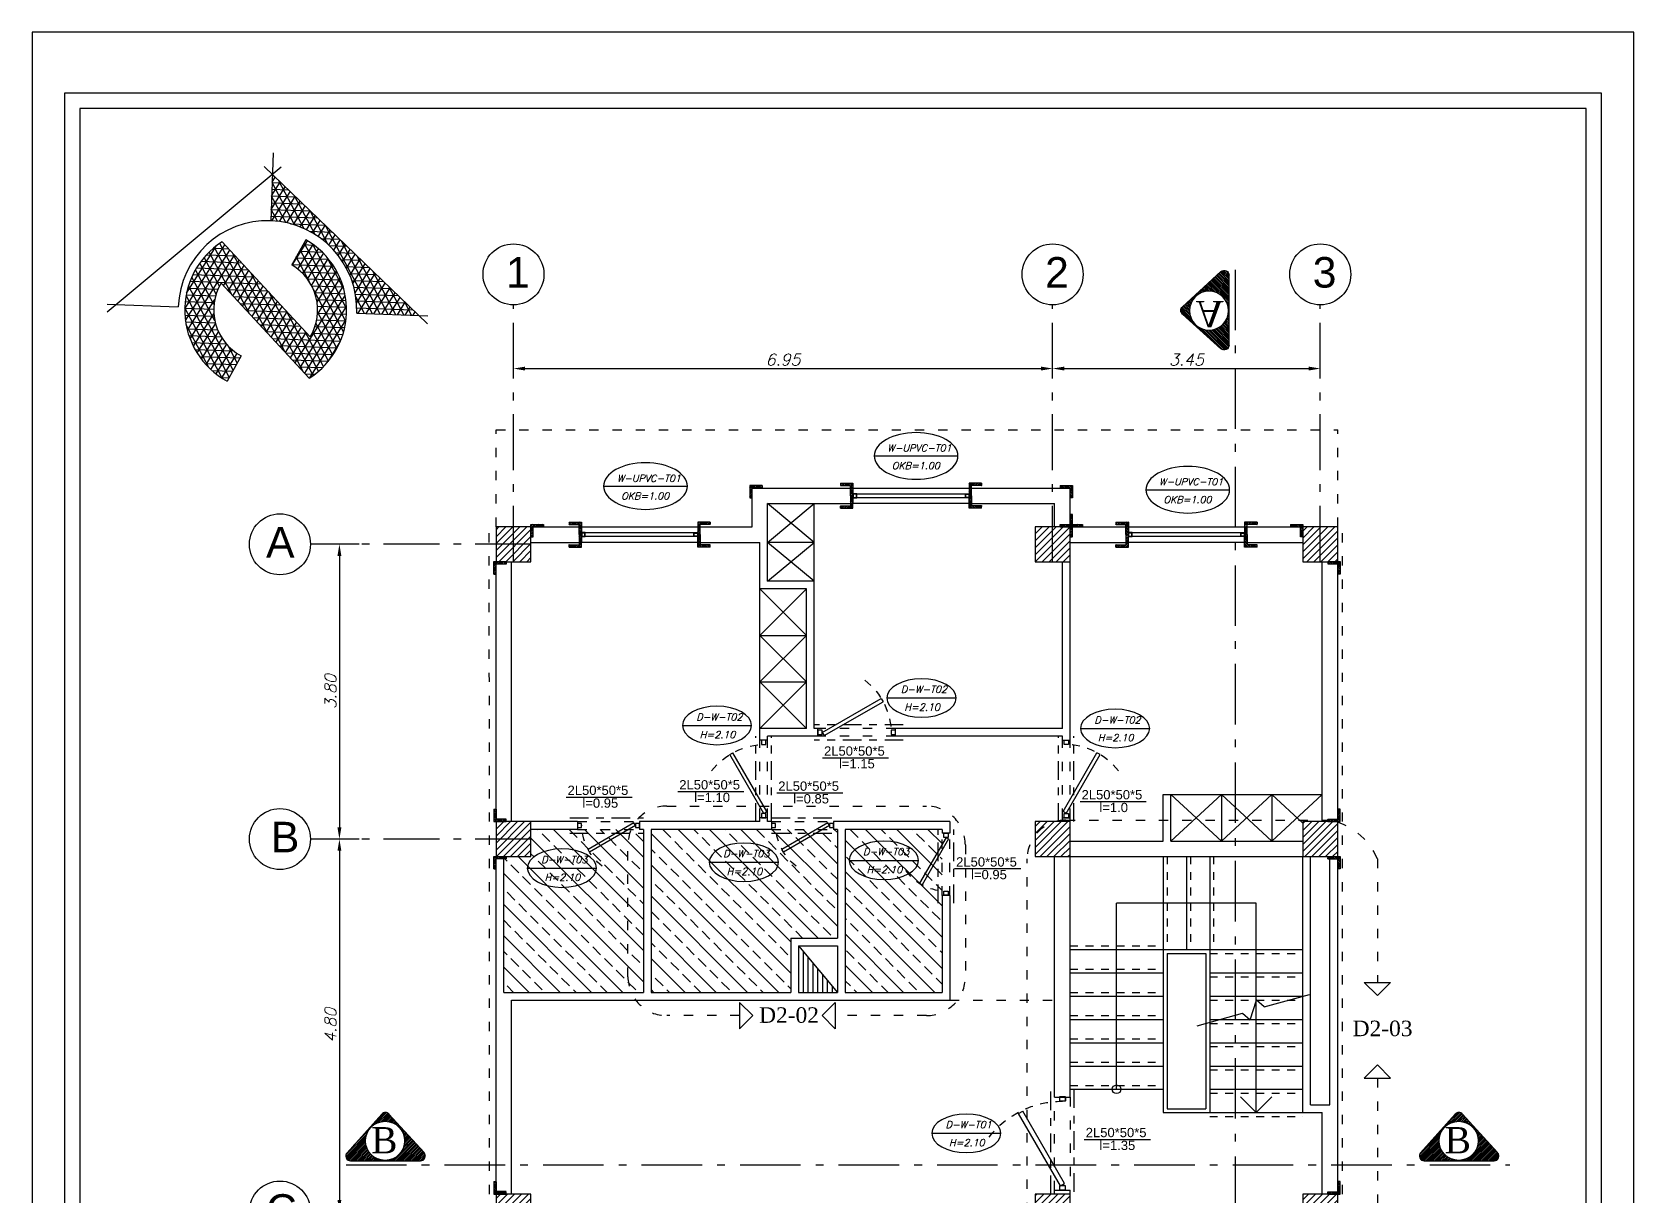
# Model space of a CAD drawing. Header units: millimetres. Extents: x 577 to 2337, y 236 to 943.
# Drawn here: x 1071.58 to 1092.23, y 404.34 to 419.34 of the extents above; entities that cross this region are included whole.
import ezdxf

# ---------------------------------------------------------------- set-up
doc = ezdxf.new("R2010")
doc.units = ezdxf.units.MM
doc.header["$LTSCALE"] = 0.01
doc.linetypes.add('ACAD_ISO03W100', pattern=[30, 12, -18])
doc.linetypes.add('ACAD_ISO10W100', pattern=[18, 12, -3, 0, -3])
for name, color, linetype in [('00-Arm', 7, 'Continuous'), ('01-Plan', 1, 'Continuous'), ('03-Ax', 4, 'Continuous'), ('04-Door', 4, 'Continuous'), ('09-Sect', 1, 'Continuous'), ('10-coulm', 7, 'Continuous'), ('12-Nal dargah', 3, 'Continuous'), ('14-Det', 1, 'Continuous'), ('15-Window', 4, 'Continuous'), ('17-Kazeb', 5, 'Continuous'), ('18-Maharband', 4, 'Continuous')]:
    doc.layers.add(name, color=color, linetype=linetype)
doc.styles.add('2', font='BHoma.ttf')
doc.styles.get("Standard").update_dxf_attribs({"font": 'italic.shx'})
doc.styles.add('text', font='BBadr.ttf', dxfattribs={"height": 0.2})
doc.dimstyles.new('ISO-25', dxfattribs={"dimtxt": 0.15, "dimasz": 0.15, "dimexe": 0.1, "dimexo": 0.1, "dimgap": 0.04, "dimtad": 1, "dimzin": 1, "dimdsep": 46, "dimtxsty": 'Standard', "dimcen": 0.3, "dimadec": 0, "dimazin": 0, "dimtfac": 1, "dimtmove": 0, "dimatfit": 3, "dimfxl": 1, "dimarcsym": 0})

# ---------------------------------------------------------------- blocks, each defined once
blk = doc.blocks.new('co2')
at = {"layer": '10-coulm'}
h = blk.add_hatch(dxfattribs=at)
h.set_pattern_fill('ANSI31', color=5, scale=0.02, style=0)
h.set_pattern_definition([(45, (-770.14033, -706.21029), (-0.0449012806, 0.0449012806), [])])
h.paths.add_polyline_path([(0, 0), (0.45, 0), (0.45, 0.45), (0, 0.45)])
at = {"layer": '10-coulm', "color": 7}
blk.add_lwpolyline([(0, 0), (0.45, 0), (0.45, 0.45), (0, 0.45)], close=True, dxfattribs=at)
blk = doc.blocks.new('*D453')
at = {"layer": '03-Ax', "color": 0, "lineweight": -2, "transparency": 16777216}
blk.add_line((1077.936, 415), (1084.586, 415), dxfattribs=at)
at = {"layer": '03-Ax', "color": 0, "transparency": 16777216}
for points in [[(1077.936, 415.025), (1077.936, 414.975), (1077.786, 415)], [(1084.586, 415.025), (1084.586, 414.975), (1084.736, 415)]]:
    blk.add_solid(points, dxfattribs=at)
at = {"layer": 'Defpoints', "color": 0, "transparency": 16777216}
for p in [(1077.786, 415), (1084.736, 415), (1084.736, 415)]:
    blk.add_point(p, dxfattribs=at)
at = {"layer": '03-Ax', "color": 0, "transparency": 16777216, "insert": (1081.261, 415.115), "char_height": 0.15, "attachment_point": 5}
blk.add_mtext('6.95', dxfattribs=at)
blk = doc.blocks.new('*D454')
at = {"layer": '03-Ax', "color": 0, "lineweight": -2, "transparency": 16777216}
blk.add_line((1084.886, 415), (1088.036, 415), dxfattribs=at)
at = {"layer": '03-Ax', "color": 0, "transparency": 16777216}
for points in [[(1084.886, 415.025), (1084.886, 414.975), (1084.736, 415)], [(1088.036, 415.025), (1088.036, 414.975), (1088.186, 415)]]:
    blk.add_solid(points, dxfattribs=at)
at = {"layer": 'Defpoints', "color": 0, "transparency": 16777216}
for p in [(1084.736, 415), (1088.186, 415), (1088.186, 415)]:
    blk.add_point(p, dxfattribs=at)
at = {"layer": '03-Ax', "color": 0, "transparency": 16777216, "insert": (1086.461, 415.115), "char_height": 0.15, "attachment_point": 5}
blk.add_mtext('3.45', dxfattribs=at)
blk = doc.blocks.new('*D455')
at = {"layer": '03-Ax', "color": 0, "lineweight": -2, "transparency": 16777216}
for p, q in [((1075.797, 412.735), (1075.442, 412.735)), ((1075.542, 412.585), (1075.542, 409.085)), ((1075.797, 408.935), (1075.442, 408.935))]:
    blk.add_line(p, q, dxfattribs=at)
at = {"layer": '03-Ax', "color": 0, "transparency": 16777216}
for points in [[(1075.517, 412.585), (1075.567, 412.585), (1075.542, 412.735)], [(1075.517, 409.085), (1075.567, 409.085), (1075.542, 408.935)]]:
    blk.add_solid(points, dxfattribs=at)
at = {"layer": 'Defpoints', "color": 0, "transparency": 16777216}
for p in [(1075.897, 412.735), (1075.542, 408.935), (1075.897, 408.935)]:
    blk.add_point(p, dxfattribs=at)
at = {"layer": '03-Ax', "color": 0, "transparency": 16777216, "insert": (1075.427, 410.835), "char_height": 0.15, "attachment_point": 5, "rotation": 90}
blk.add_mtext('3.80', dxfattribs=at)
blk = doc.blocks.new('*D456')
at = {"layer": '03-Ax', "color": 0, "lineweight": -2, "transparency": 16777216}
for p, q in [((1075.797, 408.935), (1075.442, 408.935)), ((1075.542, 408.785), (1075.542, 404.285)), ((1075.797, 404.135), (1075.442, 404.135))]:
    blk.add_line(p, q, dxfattribs=at)
at = {"layer": '03-Ax', "color": 0, "transparency": 16777216}
for points in [[(1075.517, 408.785), (1075.567, 408.785), (1075.542, 408.935)], [(1075.517, 404.285), (1075.567, 404.285), (1075.542, 404.135)]]:
    blk.add_solid(points, dxfattribs=at)
at = {"layer": 'Defpoints', "color": 0, "transparency": 16777216}
for p in [(1075.897, 408.935), (1075.542, 404.135), (1075.897, 404.135)]:
    blk.add_point(p, dxfattribs=at)
at = {"layer": '03-Ax', "color": 0, "transparency": 16777216, "insert": (1075.427, 406.535), "char_height": 0.15, "attachment_point": 5, "rotation": 90}
blk.add_mtext('4.80', dxfattribs=at)
blk = doc.blocks.new('1')
at = {"layer": '09-Sect'}
for p, q in [((0.683, 0.077), (0.762, 0.327)), ((0.861, 0.241), (0.762, 0.327)), ((0.861, 0.241), (1.445, 0.404)), ((0, 0), (0.584, 0.163)), ((0.584, 0.163), (0.683, 0.077))]:
    blk.add_line(p, q, dxfattribs=at)
blk = doc.blocks.new('northh')
at = {"layer": '00-Arm', "linetype": 'Continuous'}
h = blk.add_hatch(dxfattribs=at)
h.set_pattern_fill('NET3', color=4, scale=0.7, style=0)
h.set_pattern_definition([(0, (407.11396, 248.03749), (0, 0.0875), []), (60, (407.11396, 248.03749), (-0.075777223, 0.04375), []), (120, (407.11396, 248.03749), (-0.075777223, -0.04375), [])])
h.paths.add_polyline_path([(944.393, 571.567, 0.563601), (944.283, 573.348), (944.114, 573.016, -0.418627), (944.386, 572.101), (943.206, 573.281, 0.570792), (943.335, 571.491), (943.505, 571.822, -0.42861), (943.212, 572.748)])
h.paths.add_polyline_path([(943.823, 574.172), (943.823, 573.575, -0.414214), (944.974, 572.424), (945.776, 572.424)])
at = {"layer": '00-Arm', "color": 3}
for p, q in [((943.823, 574.452), (943.823, 573.575)), ((943.933, 574.271), (941.756, 572.323)), ((943.712, 574.271), (945.89, 572.323)), ((944.386, 572.101), (943.206, 573.281)), ((944.283, 573.348), (944.114, 573.016)), ((944.393, 571.567), (943.212, 572.748)), ((941.756, 572.424), (942.672, 572.424)), ((944.974, 572.424), (945.89, 572.424)), ((943.505, 571.822), (943.335, 571.491))]:
    blk.add_line(p, q, dxfattribs=at)
for centre, radius, start, end in [((943.823, 572.424), 1.151, 0, 180), ((943.799, 572.424), 1.043, 124.7134, 243.583), ((943.799, 572.424), 1.043, 304.7134, 62.336), ((943.799, 572.424), 0.67, 331.1276, 61.9896), ((943.799, 572.424), 0.67, 151.1276, 243.9294)]:
    blk.add_arc(centre, radius, start, end, dxfattribs=at)
blk = doc.blocks.new('Section')
at = {"layer": '09-Sect'}
h = blk.add_hatch(dxfattribs=at)
h.set_pattern_fill('ANSI31', color=8, scale=0.01)
h.paths.add_polyline_path([(616.475, 655.14, 0.651534), (616.264, 655.047), (616.264, 653.248, 0.649458), (616.474, 653.154), (617.467, 654.048, 0.443397), (617.468, 654.235)])
h.paths.add_polyline_path([(617.284, 654.135, -1), (616.276, 654.135, -1)], flags=16)
for p, q in [((616.264, 653.248), (616.264, 655.047)), ((617.468, 654.235), (616.475, 655.14)), ((616.474, 653.154), (617.467, 654.048))]:
    blk.add_line(p, q, dxfattribs=at)
blk.add_circle((616.78, 654.135), 0.504, dxfattribs=at)
for centre, start, end in [((616.39, 655.047), 47.6576, 180), ((617.383, 654.142), 312.0081, 47.6576), ((616.39, 653.248), 180, 312.0081)]:
    blk.add_arc(centre, 0.126, start, end, dxfattribs=at)
at = {"layer": '09-Sect', "color": 1, "insert": (617.127, 653.709), "char_height": 0.67457, "width": 0.3656, "attachment_point": 1, "rotation": 180, "style": '2'}
blk.add_mtext('{\\fTimes New Roman|b0|i0|c0|p18;A}', dxfattribs=at)
blk = doc.blocks.new('nabshi.16')
at = {"layer": '18-Maharband'}
h = blk.add_hatch(dxfattribs=at)
h.set_pattern_fill('ANSI32', color=5, scale=0.002667)
h.set_pattern_definition([(45, (104.628065, 31.17932), (-0.01796051224, 0.01796051224), []), (45, (104.640038, 31.17932), (-0.01796051224, 0.01796051224), [])])
edge = h.paths.add_edge_path()
edge.add_arc((1121.682, 457.48), 0.0016, 270, 360)
edge.add_line((1121.684, 457.48), (1121.684, 457.608))
edge.add_arc((1121.685, 457.608), 0.0016, 90, 180, ccw=False)
edge.add_line((1121.685, 457.609), (1121.812, 457.609))
edge.add_arc((1121.812, 457.611), 0.00207, 277.4806, 385.2694)
edge.add_line((1121.813, 457.612), (1121.813, 457.639))
edge.add_line((1121.813, 457.639), (1121.653, 457.639))
edge.add_line((1121.653, 457.639), (1121.653, 457.479))
edge.add_line((1121.653, 457.479), (1121.682, 457.479))
at = {"layer": '18-Maharband', "color": 2}
for p, q in [((1121.813, 457.639), (1121.653, 457.639)), ((1121.653, 457.639), (1121.653, 457.479)), ((1121.684, 457.48), (1121.684, 457.608)), ((1121.812, 457.609), (1121.685, 457.609)), ((1121.813, 457.639), (1121.813, 457.611)), ((1121.653, 457.479), (1121.682, 457.479))]:
    blk.add_line(p, q, dxfattribs=at)
for centre, start, end in [((1121.685, 457.608), 90, 180), ((1121.812, 457.611), 270, 0), ((1121.682, 457.48), 270, 0)]:
    blk.add_arc(centre, 0.0016, start, end, dxfattribs=at)
blk = doc.blocks.new('door3')
at = {"layer": '04-Door'}
for p, q in [((842.665, 703.823), (842.635, 703.771)), ((843.567, 703.233), (842.635, 703.771)), ((843.597, 703.285), (842.665, 703.823)), ((842.451, 703.221), (842.451, 703.298)), ((842.451, 703.298), (842.506, 703.298)), ((842.506, 703.221), (842.451, 703.221)), ((842.457, 703.221), (842.501, 703.221)), ((842.506, 703.221), (842.506, 703.298)), ((843.597, 703.285), (843.567, 703.233)), ((843.597, 703.221), (843.597, 703.298)), ((843.597, 703.298), (843.651, 703.298)), ((843.651, 703.221), (843.597, 703.221)), ((843.651, 703.221), (843.651, 703.298))]:
    blk.add_line(p, q, dxfattribs=at)
at = {"layer": '04-Door', "linetype": 'ACAD_ISO03W100', "ltscale": 0.5}
blk.add_arc((843.701, 703.259), 1.196, 127.85, 180, dxfattribs=at)
blk = doc.blocks.new('F2')
at = {"layer": '04-Door'}
for p, q in [((850.541, 619.701), (850.519, 619.663)), ((851.202, 619.269), (850.519, 619.663)), ((851.224, 619.307), (850.541, 619.701)), ((850.374, 619.282), (850.374, 619.332)), ((850.374, 619.332), (850.424, 619.332)), ((850.424, 619.282), (850.374, 619.282)), ((850.424, 619.332), (850.424, 619.282)), ((851.224, 619.307), (851.202, 619.269)), ((851.224, 619.282), (851.224, 619.332)), ((851.224, 619.332), (851.274, 619.332)), ((851.274, 619.282), (851.224, 619.282)), ((851.274, 619.332), (851.274, 619.282))]:
    blk.add_line(p, q, dxfattribs=at)
at = {"layer": '04-Door', "linetype": 'ACAD_ISO03W100', "ltscale": 0.5}
blk.add_arc((851.213, 619.288), 0.789, 127.85, 180, dxfattribs=at)
blk = doc.blocks.new('F3')
at = {"layer": '04-Door'}
for p, q in [((847.557, 618.937), (847.539, 618.906)), ((848.112, 618.616), (847.557, 618.937)), ((848.094, 618.586), (847.539, 618.906)), ((847.412, 618.591), (847.412, 618.641)), ((847.412, 618.641), (847.462, 618.641)), ((847.462, 618.591), (847.412, 618.591)), ((847.462, 618.641), (847.462, 618.591)), ((848.112, 618.616), (848.094, 618.586)), ((848.112, 618.591), (848.112, 618.641)), ((848.112, 618.641), (848.162, 618.641)), ((848.162, 618.591), (848.112, 618.591)), ((848.162, 618.641), (848.162, 618.591))]:
    blk.add_line(p, q, dxfattribs=at)
at = {"layer": '04-Door', "linetype": 'ACAD_ISO03W100', "ltscale": 0.5}
blk.add_arc((848.103, 618.601), 0.641, 127.85, 180, dxfattribs=at)

msp = doc.modelspace()

# ---------------------------------------------------------------- hatches: boundary and pattern name
at = {"layer": '01-Plan', "transparency": 33554687}
h = msp.add_hatch(dxfattribs=at)
h.set_pattern_fill('ANSI31', color=3, scale=0.5, angle=45)
h.set_pattern_definition([(90, (685.02299, 251.22979), (-0.0625, 1e-17), [])])
h.paths.add_polyline_path([(1081.961, 406.96), (1081.461, 407.56), (1081.461, 406.96)])
at = {"layer": '09-Sect'}
h = msp.add_hatch(dxfattribs=at)
h.set_pattern_fill('ANSI31', color=8, scale=0.005)
h.set_pattern_definition([(45, (761.124407, 89.016381), (-0.01122532015, 0.01122532015), [])])
h.paths.add_polyline_path([(1076.181, 405.39, 0.443397), (1076.088, 405.39), (1075.641, 404.893, 0.649458), (1075.687, 404.788), (1076.587, 404.788, 0.651534), (1076.634, 404.894)])
h.paths.add_polyline_path([(1075.879, 405.046, -1), (1076.383, 405.046, -1)], flags=16)
h = msp.add_hatch(dxfattribs=at)
h.set_pattern_fill('ANSI31', color=8, scale=0.005)
h.set_pattern_definition([(45, (774.962875, 89.016381), (-0.01122532015, 0.01122532015), [])])
h.paths.add_polyline_path([(1090.02, 405.39, 0.443397), (1089.926, 405.39), (1089.479, 404.893, 0.649458), (1089.526, 404.788), (1090.426, 404.788, 0.651534), (1090.472, 404.894)])
h.paths.add_polyline_path([(1089.718, 405.046, -1), (1090.222, 405.046, -1)], flags=16)
at = {"layer": '17-Kazeb'}
h = msp.add_hatch(dxfattribs=at)
h.set_pattern_fill('ANSI33', color=256, scale=0.0448, angle=90, style=0)
h.paths.add_polyline_path([(1079.461, 409.06), (1079.411, 409.06), (1078.611, 409.06), (1078.011, 409.06), (1078.011, 408.71), (1077.661, 408.71), (1077.661, 406.96), (1079.461, 406.96)])
h = msp.add_hatch(dxfattribs=at)
h.set_pattern_fill('ANSI33', color=256, scale=0.0448, angle=90, style=0)
h.paths.add_polyline_path([(1081.961, 409.06), (1081.911, 409.06), (1081.111, 409.06), (1079.561, 409.06), (1079.561, 406.96), (1081.361, 406.96), (1081.361, 407.66), (1081.961, 407.66)])
h = msp.add_hatch(dxfattribs=at)
h.set_pattern_fill('ANSI33', color=256, scale=0.0448, angle=90, style=0)
h.paths.add_polyline_path([(1083.311, 408.21), (1083.311, 409.01), (1083.311, 409.06), (1082.061, 409.06), (1082.061, 406.96), (1083.311, 406.96)])

# ---------------------------------------------------------------- linework, layer by layer
at = {"layer": '00-Arm'}
for points in [[(1071.58, 419.337), (1071.58, 389.837), (1092.23, 389.837), (1092.23, 419.337)], [(1072.194, 418.354), (1072.194, 390.821), (1091.615, 390.821), (1091.615, 418.354)]]:
    msp.add_lwpolyline(points, close=True, dxfattribs=at)
at = {"layer": '00-Arm', "color": 4}
msp.add_lwpolyline([(1071.998, 418.551), (1071.998, 390.624), (1091.812, 390.624), (1091.812, 418.551)], close=True, dxfattribs=at)
at = {"layer": '01-Plan', "color": 4, "linetype": 'ACAD_ISO03W100'}
for p, q in [((1077.561, 414.21), (1088.411, 414.21)), ((1077.561, 412.96), (1077.561, 414.21)), ((1088.411, 412.96), (1088.411, 414.21)), ((1077.478, 398.66), (1077.474, 412.96)), ((1088.471, 398.66), (1088.471, 412.96)), ((1082.711, 410.36), (1081.711, 410.36)), ((1080.961, 409.21), (1080.961, 410.21)), ((1081.061, 409.21), (1081.061, 410.21)), ((1082.711, 410.26), (1081.711, 410.26)), ((1084.861, 409.21), (1084.861, 410.21)), ((1084.961, 409.21), (1084.961, 410.21)), ((1078.611, 409.16), (1079.411, 409.16)), ((1081.111, 409.16), (1081.911, 409.16)), ((1078.611, 409.06), (1079.411, 409.06)), ((1081.111, 409.06), (1081.911, 409.06)), ((1083.311, 408.21), (1083.311, 409.01)), ((1083.411, 408.21), (1083.411, 409.01)), ((1083.411, 406.86), (1084.761, 406.86)), ((1084.761, 404.41), (1084.761, 405.61)), ((1084.961, 405.61), (1084.961, 404.41))]:
    msp.add_line(p, q, dxfattribs=at)
at = {"layer": '01-Plan'}
for p, q in [((1080.861, 412.96), (1080.861, 413.46)), ((1080.861, 413.46), (1082.161, 413.46)), ((1082.161, 413.46), (1082.161, 413.26)), ((1083.661, 413.46), (1084.961, 413.46)), ((1083.661, 413.46), (1083.661, 413.26)), ((1084.961, 412.96), (1084.961, 413.46)), ((1081.061, 412.26), (1081.061, 413.26)), ((1081.061, 413.26), (1082.161, 413.26)), ((1083.661, 413.26), (1084.761, 413.26)), ((1084.761, 412.96), (1084.761, 413.26)), ((1078.011, 412.96), (1078.661, 412.96)), ((1078.661, 412.96), (1078.661, 412.76)), ((1080.161, 412.96), (1080.861, 412.96)), ((1080.161, 412.96), (1080.161, 412.76)), ((1084.961, 412.96), (1085.711, 412.96)), ((1085.711, 412.96), (1085.711, 412.76)), ((1087.211, 412.96), (1087.961, 412.96)), ((1087.211, 412.96), (1087.211, 412.76)), ((1078.011, 412.76), (1078.661, 412.76)), ((1080.161, 412.76), (1080.961, 412.76)), ((1080.961, 412.16), (1080.961, 412.76)), ((1084.961, 412.76), (1085.711, 412.76)), ((1087.211, 412.76), (1087.961, 412.76)), ((1077.561, 409.16), (1077.561, 412.51)), ((1077.761, 409.16), (1077.761, 412.51)), ((1084.861, 410.36), (1084.861, 412.51)), ((1084.961, 410.21), (1084.961, 412.51)), ((1088.211, 409.16), (1088.211, 412.51)), ((1088.411, 409.16), (1088.411, 412.51)), ((1081.661, 412.26), (1081.061, 412.26)), ((1081.661, 410.36), (1081.661, 412.26)), ((1081.561, 412.16), (1080.961, 412.16)), ((1081.561, 410.36), (1081.561, 412.16)), ((1080.961, 410.21), (1080.961, 410.36)), ((1081.561, 410.36), (1080.961, 410.36)), ((1081.711, 410.36), (1081.661, 410.36)), ((1081.711, 410.26), (1081.711, 410.36)), ((1084.861, 410.36), (1082.711, 410.36)), ((1082.711, 410.26), (1082.711, 410.36)), ((1081.061, 410.21), (1080.961, 410.21)), ((1081.061, 410.21), (1081.061, 410.26)), ((1081.711, 410.26), (1081.061, 410.26)), ((1084.861, 410.26), (1082.711, 410.26)), ((1084.861, 410.21), (1084.861, 410.26)), ((1084.861, 410.21), (1084.961, 410.21)), ((1086.161, 408.91), (1086.161, 409.51)), ((1086.161, 409.51), (1086.261, 409.51)), ((1086.261, 408.91), (1086.261, 409.51)), ((1078.611, 409.16), (1078.011, 409.16)), ((1078.611, 409.16), (1078.611, 409.06)), ((1079.411, 409.16), (1079.411, 409.06)), ((1080.961, 409.16), (1079.411, 409.16)), ((1080.961, 409.16), (1080.961, 409.21)), ((1081.061, 409.21), (1080.961, 409.21)), ((1081.061, 409.16), (1081.061, 409.21)), ((1081.111, 409.16), (1081.061, 409.16)), ((1081.111, 409.16), (1081.111, 409.06)), ((1081.911, 409.16), (1081.911, 409.06)), ((1083.411, 409.16), (1081.911, 409.16)), ((1083.411, 409.16), (1083.411, 409.01)), ((1084.861, 409.16), (1084.861, 409.21)), ((1084.861, 409.21), (1084.961, 409.21)), ((1084.961, 409.16), (1084.961, 409.21)), ((1078.611, 409.06), (1078.011, 409.06)), ((1079.461, 409.06), (1079.411, 409.06)), ((1079.461, 409.06), (1079.461, 406.96)), ((1079.561, 409.06), (1079.561, 406.96)), ((1081.111, 409.06), (1079.561, 409.06)), ((1081.961, 409.06), (1081.911, 409.06)), ((1081.961, 409.06), (1081.961, 407.66)), ((1082.061, 409.06), (1082.061, 406.96)), ((1083.311, 409.06), (1082.061, 409.06)), ((1083.311, 409.06), (1083.311, 409.01)), ((1083.411, 409.01), (1083.311, 409.01)), ((1084.961, 408.91), (1086.161, 408.91)), ((1086.261, 408.91), (1087.961, 408.91)), ((1077.561, 404.36), (1077.561, 408.71)), ((1077.661, 406.96), (1077.661, 408.71)), ((1084.761, 405.61), (1084.761, 408.71)), ((1084.961, 405.61), (1084.961, 408.71)), ((1084.961, 408.71), (1087.961, 408.71)), ((1087.961, 405.41), (1087.961, 408.71)), ((1088.061, 405.51), (1088.061, 408.71)), ((1088.311, 405.51), (1088.311, 408.71)), ((1088.411, 404.36), (1088.411, 408.71)), ((1083.311, 408.21), (1083.311, 406.96)), ((1083.411, 408.21), (1083.311, 408.21)), ((1083.411, 408.21), (1083.411, 406.86)), ((1081.361, 407.66), (1081.961, 407.66)), ((1081.361, 407.66), (1081.361, 406.96)), ((1081.461, 407.56), (1081.961, 407.56)), ((1081.461, 407.56), (1081.461, 406.96)), ((1081.961, 407.56), (1081.961, 406.96)), ((1077.661, 406.96), (1079.461, 406.96)), ((1077.761, 404.36), (1077.761, 406.86)), ((1077.761, 406.86), (1083.411, 406.86)), ((1079.561, 406.96), (1081.361, 406.96)), ((1081.461, 406.96), (1081.961, 406.96)), ((1082.061, 406.96), (1083.311, 406.96)), ((1084.761, 405.61), (1084.961, 405.61)), ((1087.961, 405.41), (1088.211, 405.41)), ((1088.061, 405.51), (1088.311, 405.51)), ((1088.211, 404.36), (1088.211, 405.41)), ((1084.761, 404.36), (1084.761, 404.41)), ((1084.761, 404.41), (1084.961, 404.41)), ((1084.961, 404.36), (1084.961, 404.41))]:
    msp.add_line(p, q, dxfattribs=at)
at = {"layer": '01-Plan', "color": 4}
for p, q in [((1082.161, 413.46), (1083.661, 413.46)), ((1081.661, 412.26), (1081.661, 413.26)), ((1083.661, 413.26), (1082.161, 413.26)), ((1078.661, 412.96), (1080.161, 412.96)), ((1085.711, 412.96), (1087.211, 412.96)), ((1080.161, 412.76), (1078.661, 412.76)), ((1081.661, 412.76), (1081.061, 412.76)), ((1087.211, 412.76), (1085.711, 412.76)), ((1080.961, 410.36), (1080.961, 412.16)), ((1080.961, 411.56), (1081.561, 411.56)), ((1080.961, 410.96), (1081.561, 410.96)), ((1086.261, 409.51), (1088.211, 409.51)), ((1086.911, 409.51), (1086.911, 408.91)), ((1087.561, 409.51), (1087.561, 408.91)), ((1086.161, 408.71), (1086.161, 405.41)), ((1086.461, 408.71), (1086.461, 407.51)), ((1086.761, 408.71), (1086.761, 405.41)), ((1084.961, 407.51), (1087.961, 407.51)), ((1084.961, 407.21), (1086.161, 407.21)), ((1086.761, 407.21), (1087.961, 407.21)), ((1084.961, 406.91), (1086.161, 406.91)), ((1086.761, 406.91), (1087.961, 406.91)), ((1084.961, 406.61), (1086.161, 406.61)), ((1086.761, 406.61), (1087.961, 406.61)), ((1084.961, 406.31), (1086.161, 406.31)), ((1086.761, 406.31), (1087.961, 406.31)), ((1084.961, 406.01), (1086.161, 406.01)), ((1086.761, 406.01), (1087.961, 406.01)), ((1084.961, 405.71), (1086.161, 405.71)), ((1086.761, 405.71), (1087.961, 405.71)), ((1086.161, 405.41), (1087.961, 405.41))]:
    msp.add_line(p, q, dxfattribs=at)
at = {"layer": '01-Plan', "color": 5}
for p, q in [((1081.061, 412.76), (1081.661, 413.26)), ((1081.661, 412.76), (1081.061, 413.26)), ((1082.211, 413.385), (1083.611, 413.385)), ((1083.611, 413.335), (1082.211, 413.335)), ((1078.711, 412.885), (1080.111, 412.885)), ((1080.111, 412.835), (1078.711, 412.835)), ((1085.761, 412.885), (1087.161, 412.885)), ((1087.161, 412.835), (1085.761, 412.835)), ((1081.661, 412.26), (1081.061, 412.76)), ((1081.061, 412.26), (1081.661, 412.76)), ((1080.961, 411.56), (1081.561, 412.16)), ((1081.561, 411.56), (1080.961, 412.16)), ((1080.961, 410.96), (1081.561, 411.56)), ((1081.561, 410.96), (1080.961, 411.56)), ((1081.561, 410.36), (1080.961, 410.96)), ((1080.961, 410.36), (1081.561, 410.96)), ((1086.261, 409.51), (1086.911, 408.91)), ((1086.261, 408.91), (1086.911, 409.51)), ((1086.911, 409.51), (1087.561, 408.91)), ((1086.911, 408.91), (1087.561, 409.51)), ((1087.561, 409.51), (1087.961, 409.141)), ((1087.561, 408.91), (1088.211, 409.51)), ((1085.561, 405.71), (1085.561, 408.11)), ((1087.361, 408.11), (1085.561, 408.11)), ((1087.361, 405.41), (1087.361, 408.11)), ((1086.211, 407.46), (1086.711, 407.46)), ((1086.211, 407.46), (1086.211, 405.46)), ((1086.711, 407.46), (1086.711, 405.46)), ((1087.361, 405.41), (1087.159, 405.613)), ((1087.361, 405.41), (1087.563, 405.613)), ((1086.211, 405.46), (1086.711, 405.46))]:
    msp.add_line(p, q, dxfattribs=at)
at = {"layer": '01-Plan', "color": 3}
for p, q in [((1082.211, 413.385), (1082.161, 413.385)), ((1082.161, 413.335), (1082.211, 413.335)), ((1082.206, 413.38), (1082.166, 413.38)), ((1082.166, 413.38), (1082.166, 413.34)), ((1082.166, 413.34), (1082.206, 413.34)), ((1082.206, 413.34), (1082.206, 413.38)), ((1082.211, 413.335), (1082.211, 413.385)), ((1083.611, 413.385), (1083.661, 413.385)), ((1083.611, 413.335), (1083.611, 413.385)), ((1083.661, 413.335), (1083.611, 413.335)), ((1083.616, 413.38), (1083.656, 413.38)), ((1083.616, 413.34), (1083.616, 413.38)), ((1083.656, 413.34), (1083.616, 413.34)), ((1083.656, 413.38), (1083.656, 413.34)), ((1078.711, 412.885), (1078.661, 412.885)), ((1078.661, 412.835), (1078.711, 412.835)), ((1078.706, 412.88), (1078.666, 412.88)), ((1078.666, 412.88), (1078.666, 412.84)), ((1078.666, 412.84), (1078.706, 412.84)), ((1078.706, 412.84), (1078.706, 412.88)), ((1078.711, 412.835), (1078.711, 412.885)), ((1080.111, 412.885), (1080.161, 412.885)), ((1080.111, 412.835), (1080.111, 412.885)), ((1080.161, 412.835), (1080.111, 412.835)), ((1080.116, 412.88), (1080.156, 412.88)), ((1080.116, 412.84), (1080.116, 412.88)), ((1080.156, 412.84), (1080.116, 412.84)), ((1080.156, 412.88), (1080.156, 412.84)), ((1085.761, 412.885), (1085.711, 412.885)), ((1085.711, 412.835), (1085.761, 412.835)), ((1085.756, 412.88), (1085.716, 412.88)), ((1085.716, 412.88), (1085.716, 412.84)), ((1085.716, 412.84), (1085.756, 412.84)), ((1085.756, 412.84), (1085.756, 412.88)), ((1085.761, 412.835), (1085.761, 412.885)), ((1087.161, 412.885), (1087.211, 412.885)), ((1087.161, 412.835), (1087.161, 412.885)), ((1087.211, 412.835), (1087.161, 412.835)), ((1087.166, 412.88), (1087.206, 412.88)), ((1087.166, 412.84), (1087.166, 412.88)), ((1087.206, 412.84), (1087.166, 412.84)), ((1087.206, 412.88), (1087.206, 412.84)), ((1081.461, 407.56), (1081.961, 406.96))]:
    msp.add_line(p, q, dxfattribs=at)
at = {"layer": '01-Plan', "color": 5, "linetype": 'ACAD_ISO03W100', "ltscale": 0.5}
for p, q in [((1086.211, 408.71), (1086.211, 407.51)), ((1086.511, 408.71), (1086.511, 407.51)), ((1086.811, 408.71), (1086.811, 407.51)), ((1084.961, 407.56), (1086.161, 407.56)), ((1086.761, 407.46), (1087.961, 407.46)), ((1084.961, 407.26), (1086.161, 407.26)), ((1086.761, 407.16), (1087.961, 407.16)), ((1084.961, 406.96), (1086.161, 406.96)), ((1086.761, 406.86), (1087.961, 406.86)), ((1084.961, 406.66), (1086.161, 406.66)), ((1086.761, 406.56), (1087.961, 406.56)), ((1084.961, 406.36), (1086.161, 406.36)), ((1086.761, 406.26), (1087.961, 406.26)), ((1084.961, 406.06), (1086.161, 406.06)), ((1086.761, 405.96), (1087.961, 405.96)), ((1084.961, 405.76), (1086.161, 405.76)), ((1086.761, 405.66), (1087.961, 405.66)), ((1086.761, 405.36), (1087.961, 405.36))]:
    msp.add_line(p, q, dxfattribs=at)
at = {"layer": '01-Plan', "color": 5}
msp.add_circle((1085.561, 405.71), 0.0557, dxfattribs=at)
at = {"layer": '03-Ax', "linetype": 'ACAD_ISO10W100', "ltscale": 6}
for p, q in [((1077.786, 412.51), (1077.786, 415.821)), ((1084.736, 412.51), (1084.736, 415.821)), ((1088.186, 412.51), (1088.186, 415.821)), ((1078.011, 412.735), (1075.168, 412.735)), ((1078.011, 408.935), (1075.168, 408.935))]:
    msp.add_line(p, q, dxfattribs=at)
at = {"layer": '03-Ax'}
for centre in [(1077.786, 416.214), (1084.736, 416.214), (1088.186, 416.214), (1074.775, 412.735), (1074.775, 408.935), (1074.775, 404.135)]:
    msp.add_circle(centre, 0.393, dxfattribs=at)
at = {"layer": '09-Sect', "color": 7, "linetype": 'ACAD_ISO10W100', "ltscale": 6.5}
for p, q in [((1087.09, 416.273), (1087.09, 396.76)), ((1075.627, 404.736), (1090.628, 404.736))]:
    msp.add_line(p, q, dxfattribs=at)
at = {"layer": '09-Sect'}
for p, q in [((1075.641, 404.893), (1076.088, 405.39)), ((1076.181, 405.39), (1076.634, 404.894)), ((1089.479, 404.893), (1089.926, 405.39)), ((1090.02, 405.39), (1090.472, 404.894)), ((1075.687, 404.788), (1076.587, 404.788)), ((1089.526, 404.788), (1090.426, 404.788))]:
    msp.add_line(p, q, dxfattribs=at)
for centre in [(1076.131, 405.046), (1089.97, 405.046)]:
    msp.add_circle(centre, 0.252, dxfattribs=at)
for centre, start, end in [((1076.135, 405.348), 42.3424, 137.9919), ((1089.973, 405.348), 42.3424, 137.9919), ((1075.687, 404.851), 137.9919, 270), ((1076.587, 404.851), 270, 42.3424), ((1089.526, 404.851), 137.9919, 270), ((1090.426, 404.851), 270, 42.3424)]:
    msp.add_arc(centre, 0.063, start, end, dxfattribs=at)
at = {"layer": '12-Nal dargah', "linetype": 'ACAD_ISO10W100', "ltscale": 2}
for p, q in [((1082.811, 410.41), (1081.661, 410.41)), ((1080.911, 409.16), (1080.911, 410.26)), ((1081.111, 409.16), (1081.111, 410.26)), ((1082.811, 410.21), (1081.661, 410.21)), ((1084.811, 409.16), (1084.811, 410.26)), ((1085.011, 409.16), (1085.011, 410.26)), ((1078.511, 409.21), (1079.461, 409.21)), ((1081.111, 409.21), (1081.961, 409.21)), ((1078.511, 409.01), (1079.461, 409.01)), ((1081.111, 409.01), (1081.961, 409.01)), ((1083.261, 408.11), (1083.261, 409.06)), ((1083.461, 408.11), (1083.461, 409.06)), ((1084.711, 404.36), (1084.711, 405.71)), ((1085.011, 405.71), (1085.011, 404.36))]:
    msp.add_line(p, q, dxfattribs=at)
at = {"layer": '12-Nal dargah', "lineweight": 25}
for p, q in [((1081.77, 409.983), (1082.622, 409.983)), ((1079.904, 409.547), (1080.757, 409.547)), ((1081.18, 409.531), (1082.032, 409.531)), ((1078.463, 409.476), (1079.316, 409.476)), ((1085.09, 409.419), (1085.943, 409.419)), ((1083.473, 408.554), (1084.326, 408.554)), ((1085.144, 405.065), (1085.996, 405.065))]:
    msp.add_line(p, q, dxfattribs=at)
at = {"layer": '14-Det'}
for p, q in [((1088.752, 407.088), (1089.091, 407.088)), ((1088.922, 406.918), (1088.752, 407.088)), ((1088.922, 406.918), (1089.091, 407.088)), ((1080.701, 406.83), (1080.701, 406.491)), ((1080.871, 406.66), (1080.701, 406.83)), ((1081.765, 406.66), (1081.934, 406.83)), ((1081.934, 406.83), (1081.934, 406.491)), ((1080.871, 406.66), (1080.701, 406.491)), ((1081.765, 406.66), (1081.934, 406.491)), ((1088.922, 406.024), (1088.752, 405.854)), ((1088.922, 406.024), (1089.091, 405.854)), ((1088.752, 405.854), (1089.091, 405.854))]:
    msp.add_line(p, q, dxfattribs=at)
at = {"layer": '14-Det', "linetype": 'ACAD_ISO03W100'}
for points in [[(1080.701, 406.66), (1079.761, 406.66, -0.414214), (1079.261, 407.16), (1079.261, 408.86, -0.414214), (1079.761, 409.36), (1083.111, 409.36, -0.414214), (1083.611, 408.86), (1083.611, 407.16, -0.414214), (1083.111, 406.66), (1081.934, 406.66)], [(1088.922, 405.854), (1088.922, 404.126, -0.260581), (1088.289, 403.626), (1084.907, 403.626, -0.414214), (1084.407, 404.126), (1084.407, 408.68, -0.414214), (1084.907, 409.18), (1088.289, 409.18, -0.260581), (1088.922, 408.68), (1088.922, 407.088)]]:
    msp.add_lwpolyline(points, format="xyb", dxfattribs=at)
at = {"layer": '15-Window', "color": 4}
for p, q in [((1082.436, 413.874), (1083.516, 413.874)), ((1078.947, 413.485), (1080.027, 413.485)), ((1085.938, 413.438), (1087.018, 413.438)), ((1082.601, 410.754), (1083.492, 410.754)), ((1079.964, 410.4), (1080.855, 410.4)), ((1085.096, 410.361), (1085.987, 410.361)), ((1077.965, 408.561), (1078.856, 408.561)), ((1080.311, 408.637), (1081.202, 408.637)), ((1082.114, 408.661), (1083.005, 408.661)), ((1083.177, 405.143), (1084.068, 405.143))]:
    msp.add_line(p, q, dxfattribs=at)
at = {"layer": '15-Window', "color": 4, "extrusion": (0, 0, -1)}
for centre, major_axis in [((1082.976, 413.874), (0.54, 0)), ((1079.487, 413.485), (0.54, 0)), ((1086.478, 413.438), (0.54, 0)), ((1083.046, 410.754), (0.446, 0)), ((1080.409, 410.4), (0.446, 0)), ((1085.541, 410.361), (0.446, 0)), ((1080.756, 408.637), (0.446, 0)), ((1082.56, 408.661), (0.446, 0)), ((1078.41, 408.561), (0.446, 0)), ((1083.623, 405.143), (0.446, 0))]:
    msp.add_ellipse(centre, major_axis=major_axis, ratio=0.555556, dxfattribs=at)

# ---------------------------------------------------------------- block references
at = {"rotation": 357.9304165867755}
msp.add_blockref('northh', (110.736, -122.212), dxfattribs=at)
at = {"layer": '04-Door', "xscale": -1.111111111111139, "yscale": 1.111111111111139, "zscale": 1.111111111111139}
msp.add_blockref('F2', (2027.571, -277.808), dxfattribs=at)
at = {"layer": '04-Door'}
for name, p, xscale, yscale, zscale, rotation in [('F2', (1769.13, 1355.07), -1.111111111111139, 1.111111111111139, 1.111111111111139, 90), ('F2', (396.793, 1355.07), 1.111111111111139, 1.111111111111139, 1.111111111111139, 270), ('F3', (174.705, 1068.968), -1.066666666666667, 1.066666666666667, 1.066666666666667, 180), ('F3', (177.205, 1068.968), -1.066666666666667, 1.066666666666667, 1.066666666666667, 180), ('F3', (1743.219, -495.695), 1.066666666666667, 1.066666666666667, 1.066666666666667, 90)]:
    msp.add_blockref(name, p, dxfattribs=dict(at, xscale=xscale, yscale=yscale, zscale=zscale, rotation=rotation))
at = {"layer": '04-Door', "xscale": -1, "rotation": 90}
msp.add_blockref('door3', (1788.121, 1248.062), dxfattribs=at)
at = {"layer": '09-Sect', "xscale": -0.4999999999999368, "yscale": 0.4999999999999368, "zscale": 0.4999999999999368}
msp.add_blockref('Section', (1395.142, 88.679), dxfattribs=at)
at = {"layer": '09-Sect'}
msp.add_blockref('1', (1086.6, 406.53), dxfattribs=at)
at = {"layer": '10-coulm'}
for p in [(1077.561, 412.51), (1084.511, 412.51), (1087.961, 412.51), (1077.561, 408.71), (1084.511, 408.71), (1087.961, 408.71), (1077.561, 403.91), (1084.511, 403.91), (1087.961, 403.91)]:
    msp.add_blockref('co2', p, dxfattribs=at)
at = {"layer": '18-Maharband'}
for p in [(-40.822, -44.147), (-37.992, -44.118), (-41.492, -44.618), (-34.442, -44.618)]:
    msp.add_blockref('nabshi.16', p, dxfattribs=at)
at = {"layer": '18-Maharband', "xscale": -1}
for p, rotation in [((2203.815, -44.118), 1.302957741700084e-10), ((-37.992, 870.839), 179.9999999998998), ((1535.65, 1534.644), 90), ((-41.492, 870.339), 179.9999999998998), ((1542.6, 1534.644), 90), ((-34.442, 870.339), 179.9999999998998), ((1535.17, 1534.164), 90), ((1535.17, 1530.364), 90)]:
    msp.add_blockref('nabshi.16', p, dxfattribs=dict(at, rotation=rotation))
for p in [(2206.645, -44.147), (2200.315, -44.618), (2207.365, -44.618), (2209.615, -44.649), (2210.095, -45.128), (2210.095, -48.928)]:
    msp.add_blockref('nabshi.16', p, dxfattribs=at)
at = {"layer": '18-Maharband'}
for p, rotation in [((2203.815, 870.839), 180.0000000002304), ((2206.645, 870.599), 179.9999999999421), ((2200.315, 870.339), 180.0000000001001), ((2207.365, 870.339), 180.0000000001001), ((1535.17, -712.493), 90.00000000000001), ((2210.095, 866.799), 180), ((1535.17, -717.293), 90.00000000000001), ((2210.095, 861.999), 180)]:
    msp.add_blockref('nabshi.16', p, dxfattribs=dict(at, rotation=rotation))

# ---------------------------------------------------------------- texts
at = {"layer": '03-Ax', "char_height": 0.39333, "width": 0.68193, "attachment_point": 1}
for s, insert in [('{\\fArial|b0|i0|c0|p32;1}', (1077.689, 416.437)), ('{\\fArial|b0|i0|c0|p32;2}', (1084.639, 416.437)), ('{\\fArial|b0|i0|c0|p32;3}', (1088.089, 416.437)), ('{\\fArial|b0|i0|c0|p32;A}', (1074.597, 412.958)), ('{\\fArial|b0|i0|c0|p32;B}', (1074.659, 409.158)), ('{\\fArial|b0|i0|c0|p32;C}', (1074.597, 404.358))]:
    msp.add_mtext(s, dxfattribs=dict(at, insert=insert))
at = {"layer": '09-Sect', "color": 1, "char_height": 0.33728, "width": 0.1828, "attachment_point": 3, "style": '2'}
for insert in [(1076.29, 405.223), (1090.128, 405.223)]:
    msp.add_mtext('{\\fTimes New Roman|b0|i0|c0|p18;B}', dxfattribs=dict(at, insert=insert))
at = {"layer": '12-Nal dargah', "char_height": 0.12, "width": 1.09423, "style": 'text'}
for s, insert, attachment_point in [('{\\fArial|b0|i0|c0|p34;2L50*50*5}', (1082.572, 410.13), 3), ('{\\fArial|b0|i0|c0|p34;l=1.15}', (1082.443, 409.845), 9), ('{\\fArial|b0|i0|c0|p34;2L50*50*5}', (1080.706, 409.695), 3), ('{\\fArial|b0|i0|c0|p34;2L50*50*5}', (1079.266, 409.624), 3), ('{\\fArial|b0|i0|c0|p34;l=1.10}', (1080.577, 409.41), 9), ('{\\fArial|b0|i0|c0|p34;2L50*50*5}', (1081.982, 409.678), 3), ('{\\fArial|b0|i0|c0|p34;l=0.85}', (1081.853, 409.393), 9), ('{\\fArial|b0|i0|c0|p34;2L50*50*5}', (1085.892, 409.567), 3), ('{\\fArial|b0|i0|c0|p34;l=0.95}', (1079.136, 409.338), 9), ('{\\fArial|b0|i0|c0|p34;l=1.0}', (1085.707, 409.281), 9), ('{\\fArial|b0|i0|c0|p34;2L50*50*5}', (1084.275, 408.701), 3), ('{\\fArial|b0|i0|c0|p34;l=0.95}', (1084.146, 408.416), 9), ('{\\fArial|b0|i0|c0|p34;2L50*50*5}', (1085.946, 405.213), 3), ('{\\fArial|b0|i0|c0|p34;l=1.35}', (1085.801, 404.926), 9)]:
    msp.add_mtext(s, dxfattribs=dict(at, insert=insert, attachment_point=attachment_point))
at = {"layer": '14-Det', "color": 4, "linetype": 'ACAD_ISO03W100', "ltscale": 2, "char_height": 0.2, "width": 0.73654, "attachment_point": 1}
for s, insert in [('{\\fTimes New Roman|b0|i0|c0|p18;D2-02}', (1080.952, 406.767)), ('{\\fTimes New Roman|b0|i0|c0|p18;D2-03}', (1088.603, 406.595))]:
    msp.add_mtext(s, dxfattribs=dict(at, insert=insert))
at = {"layer": '15-Window', "color": 4, "attachment_point": 3}
for s, insert, char_height, width in [('W-UPVC-T01', (1083.433, 414.022), 0.09, 1.50675), ('W-UPVC-T01', (1079.945, 413.632), 0.09, 1.50675), ('OKB=1.00', (1083.281, 413.793), 0.09, 1.50675), ('W-UPVC-T01', (1086.935, 413.585), 0.09, 1.50675), ('OKB=1.00', (1079.792, 413.404), 0.09, 1.50675), ('OKB=1.00', (1086.783, 413.357), 0.09, 1.50675), ('D-W-T02', (1083.375, 410.91), 0.0908, 1.5193), ('D-W-T02', (1080.738, 410.556), 0.0908, 1.5193), ('H=2.10', (1083.283, 410.681), 0.0908, 1.5193), ('H=2.10', (1080.646, 410.326), 0.0908, 1.5193), ('D-W-T02', (1085.87, 410.517), 0.0908, 1.5193), ('H=2.10', (1085.778, 410.287), 0.0908, 1.5193), ('D-W-T03', (1078.739, 408.717), 0.0908, 1.5193), ('D-W-T03', (1081.085, 408.793), 0.0908, 1.5193), ('D-W-T03', (1082.888, 408.817), 0.0908, 1.5193), ('H=2.10', (1078.647, 408.487), 0.0908, 1.5193), ('H=2.10', (1080.993, 408.563), 0.0908, 1.5193), ('H=2.10', (1082.797, 408.587), 0.0908, 1.5193), ('D-W-T01', (1083.951, 405.299), 0.0908, 1.5193), ('H=2.10', (1083.859, 405.069), 0.0908, 1.5193)]:
    msp.add_mtext(s, dxfattribs=dict(at, insert=insert, char_height=char_height, width=width))

# ---------------------------------------------------------------- dimensions: what is measured, and where the dimension line sits
at = {"layer": '03-Ax', "color": 5}
for base, p1, p2, picture, middle in [((1084.736, 415), (1077.786, 415), (1084.736, 415), '*D453', (1081.261, 415.115)), ((1088.186, 415), (1084.736, 415), (1088.186, 415), '*D454', (1086.461, 415.115))]:
    dim = msp.add_linear_dim(base=base, p1=p1, p2=p2, dimstyle='ISO-25', dxfattribs=at)
    dim.commit()
    dim.dimension.update_dxf_attribs({"geometry": picture, "text_midpoint": middle})
for base, p1, p2, picture, middle in [((1075.542, 408.935), (1075.897, 412.735), (1075.897, 408.935), '*D455', (1075.427, 410.835)), ((1075.542, 404.135), (1075.897, 408.935), (1075.897, 404.135), '*D456', (1075.427, 406.535))]:
    dim = msp.add_linear_dim(base=base, p1=p1, p2=p2, angle=90, dimstyle='ISO-25', dxfattribs=at)
    dim.commit()
    dim.dimension.update_dxf_attribs({"geometry": picture, "text_midpoint": middle})

doc.saveas('drawing.dxf')
